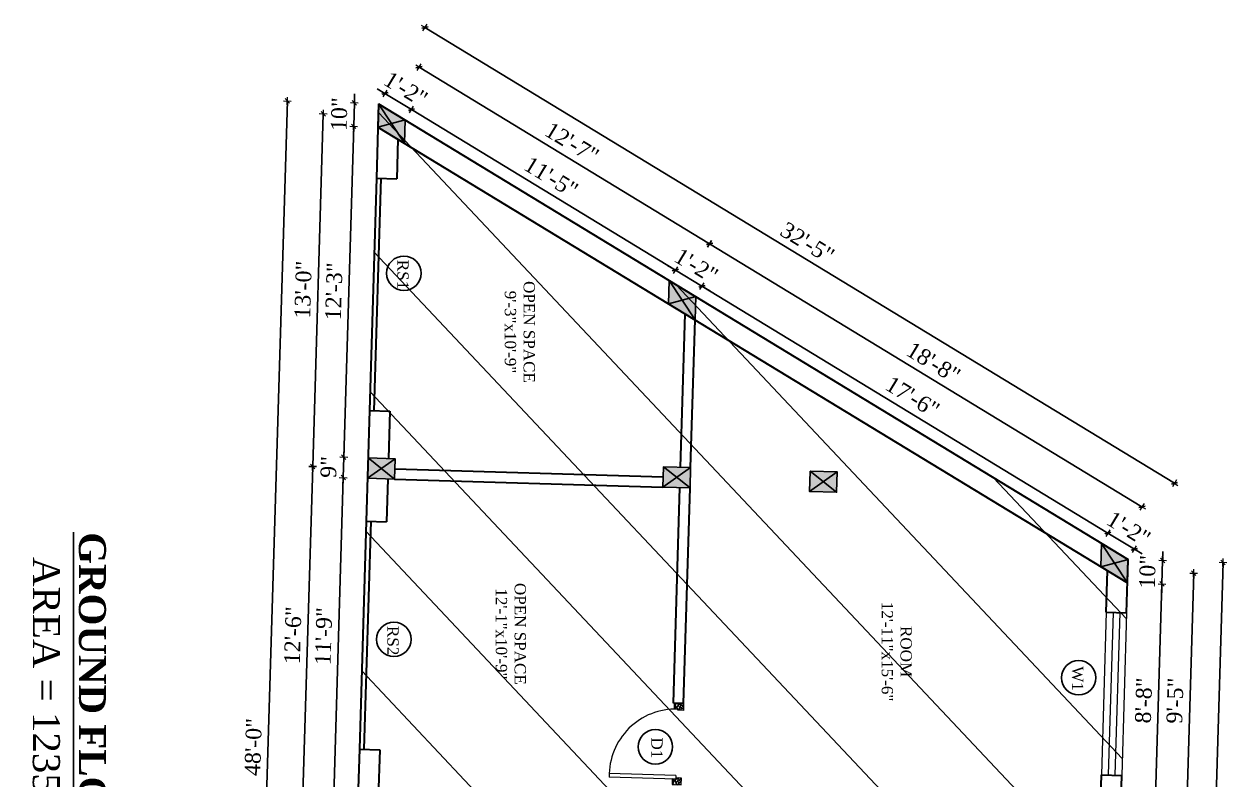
# Model space of a CAD drawing. Header units: inches. Extents: x 4069 to 291496, y -47643 to 12535.
# Drawn here: x 143017 to 143550, y -18458 to -18123 of the extents above; entities that cross this region are included whole.
import ezdxf

# ---------------------------------------------------------------- set-up
doc = ezdxf.new("R2010")
doc.units = ezdxf.units.IN
doc.header["$LTSCALE"] = 5
doc.header["$MEASUREMENT"] = 0
for name, color, linetype, lineweight in [('A-WALL', 7, 'Continuous', 9), ('Dimension', 7, 'Continuous', 18), ('DOOR', 62, 'Continuous', 0), ('Dw', 2, 'Continuous', 18)]:
    doc.layers.add(name, color=color, linetype=linetype, lineweight=lineweight)
doc.layers.add('dim line', color=7, linetype='Continuous', lineweight=15, true_color=0xfab2b2)
doc.layers.add('TEXT', color=6, linetype='Continuous')
doc.layers.add('WALL', color=7, linetype='Continuous')
doc.styles.add('ordinary', font='times.ttf')
doc.dimstyles.new('Copy of 96', dxfattribs={"dimtxt": 7, "dimasz": 4, "dimexe": 0.5, "dimexo": 0.5, "dimgap": 3, "dimtad": 1, "dimdec": 1, "dimzin": 11, "dimdsep": 46, "dimlunit": 4, "dimtxsty": 'ordinary', "dimblk": 'OBLIQUE', "dimcen": 0.09, "dimse1": 1, "dimse2": 1, "dimclrt": 6, "dimazin": 0, "dimtfac": 1, "dimtdec": 1, "dimtix": 1, "dimtmove": 2, "dimatfit": 3, "dimldrblk": 'leader', "dimfxl": 0.5, "dimfxlon": 1, "dimtolj": 1, "dimtzin": 0, "dimarcsym": 0})

# ---------------------------------------------------------------- blocks, each defined once
blk = doc.blocks.new('c2a')
at = {"color": 1, "ltscale": 5}
for p, q in [((18091.63, 4625.76), (18084.82, 4613.76)), ((18101.98, 4625.76), (18091.63, 4625.76)), ((18095.17, 4613.76), (18101.98, 4625.76)), ((18084.82, 4613.76), (18095.17, 4613.76))]:
    blk.add_line(p, q, dxfattribs=at)
blk = doc.blocks.new('A$C27B36B59')
at = {"layer": 'DOOR'}
for p, q in [((0, 4), (0, 0)), ((2.5, 4), (0, 4)), ((0, 0), (3, 0)), ((2.5, 2.5), (2.5, 4)), ((3, 2.5), (2.5, 2.5)), ((3, 0), (3, 2.5))]:
    blk.add_line(p, q, dxfattribs=at)
for centre, radius, start, end in [((-1.4, -0.54), 4.75, 22.1411, 72.838), ((1.34, 2.09), 1.64, 45.138, 144.8948), ((2.21, 0.3), 2.49, 83.3149, 152.658), ((0.13, 0.37), 2.05, 349.4875, 93.6805), ((1.96, -0.47), 2.01, 58.7447, 166.495), ((-0.06, 0.32), 1.13, 343.542, 86.947), ((2.08, -0.4), 1.17, 38.2816, 160.1519)]:
    blk.add_arc(centre, radius, start, end, dxfattribs=at)
blk = doc.blocks.new('D2')
at = {"layer": 'DOOR'}
for p, q in [((74473.95, 24047.59), (74473.95, 24018.09)), ((74473.95, 24047.59), (74475.45, 24047.59)), ((74475.45, 24047.59), (74475.45, 24018.13))]:
    blk.add_line(p, q, dxfattribs=at)
blk.add_arc((74473.95, 24047.59), 29.5, 180, 272.9146, dxfattribs=at)
at = {"layer": 'DOOR', "xscale": -1, "rotation": 180}
blk.add_blockref('A$C27B36B59', (74441.95, 24050.09), dxfattribs=at)
at = {"layer": 'DOOR', "rotation": 180}
blk.add_blockref('A$C27B36B59', (74477.95, 24050.09), dxfattribs=at)
blk = doc.blocks.new('oblique')
at = {"color": 0, "lineweight": -2}
blk.add_line((0.25, 0.25), (-0.25, -0.25), dxfattribs=at)
at = {"layer": 'dim line', "lineweight": 9}
for p, q in [((-0.4375, 0), (0.4375, 0)), ((0, 0.4375), (0, -0.4375))]:
    blk.add_line(p, q, dxfattribs=at)
blk = doc.blocks.new('*D4621')
at = {"layer": 'A-WALL', "color": 0, "lineweight": -2, "ltscale": 50, "transparency": 16777216}
blk.add_line((143140.15, -18468.94), (143144.62, -18319), dxfattribs=at)
at = {"layer": 'Defpoints', "color": 0, "ltscale": 50, "transparency": 16777216}
for p in [(143144.62, -18319), (143169.02, -18319.73), (143164.55, -18469.67)]:
    blk.add_point(p, dxfattribs=at)
at = {"layer": 'A-WALL', "color": 0, "lineweight": -2, "ltscale": 50, "transparency": 16777216, "xscale": 4, "yscale": 4, "zscale": 4}
for p, rotation in [((143144.62, -18319), 88.28998542889812), ((143140.15, -18468.94), 268.2899854288981)]:
    blk.add_blockref('oblique', p, dxfattribs=dict(at, rotation=rotation))
at = {"layer": 'A-WALL', "color": 6, "ltscale": 50, "transparency": 16777216, "insert": (143135.83, -18393.78), "char_height": 7, "attachment_point": 5, "rotation": 88.29, "style": 'ordinary'}
blk.add_mtext('\\A1;12\'-6"', dxfattribs=at)
blk = doc.blocks.new('_OBLIQUE')
at = {"color": 0, "linetype": 'ByBlock'}
blk.add_line((-0.5, -0.5), (0.5, 0.5), dxfattribs=at)
blk = doc.blocks.new('leader')
at = {"layer": 'Dimension'}
for p, q in [((0, -4.33), (0, 4.33)), ((-4.42, 0), (4.42, 0))]:
    blk.add_line(p, q, dxfattribs=at)
blk = doc.blocks.new('*D4622')
at = {"layer": 'A-WALL', "color": 0, "lineweight": -2, "ltscale": 50, "transparency": 16777216}
blk.add_line((143144.62, -18319), (143149.29, -18162.75), dxfattribs=at)
at = {"layer": 'Defpoints', "color": 0, "ltscale": 50, "transparency": 16777216}
for p in [(143149.29, -18162.75), (143173.69, -18163.48), (143169.02, -18319.73)]:
    blk.add_point(p, dxfattribs=at)
at = {"layer": 'A-WALL', "color": 0, "lineweight": -2, "ltscale": 50, "transparency": 16777216, "xscale": 4, "yscale": 4, "zscale": 4}
for p, rotation in [((143149.29, -18162.75), 88.28998542889812), ((143144.62, -18319), 268.2899854288981)]:
    blk.add_blockref('oblique', p, dxfattribs=dict(at, rotation=rotation))
at = {"layer": 'A-WALL', "color": 6, "ltscale": 50, "transparency": 16777216, "insert": (143140.4, -18240.68), "char_height": 7, "attachment_point": 5, "rotation": 88.29, "style": 'ordinary'}
blk.add_mtext('\\A1;13\'-0"', dxfattribs=at)
blk = doc.blocks.new('*D4291')
at = {"layer": 'A-WALL', "color": 0, "lineweight": -2, "ltscale": 50, "transparency": 16777216}
blk.add_line((143116.3, -18729.84), (143133.4, -18157.1), dxfattribs=at)
at = {"layer": 'Defpoints', "color": 0, "ltscale": 50, "transparency": 16777216}
for p in [(143133.4, -18157.1), (143173.84, -18158.31), (143156.74, -18731.05)]:
    blk.add_point(p, dxfattribs=at)
at = {"layer": 'A-WALL', "color": 0, "lineweight": -2, "ltscale": 50, "transparency": 16777216, "xscale": 4, "yscale": 4, "zscale": 4}
for p, rotation in [((143133.4, -18157.1), 88.28998542889812), ((143116.3, -18729.84), 268.2899854288981)]:
    blk.add_blockref('oblique', p, dxfattribs=dict(at, rotation=rotation))
at = {"layer": 'A-WALL', "color": 6, "ltscale": 50, "transparency": 16777216, "insert": (143118.29, -18443.27), "char_height": 7, "attachment_point": 5, "rotation": 88.29, "style": 'ordinary'}
blk.add_mtext('\\A1;48\'-0"', dxfattribs=at)
blk = doc.blocks.new('*D4623')
at = {"layer": 'A-WALL', "color": 0, "lineweight": -2, "ltscale": 50, "transparency": 16777216}
for p, q in [((143176.62, -18153.74), (143173.2, -18151.66)), ((143176.62, -18153.74), (143188.41, -18160.91)), ((143188.41, -18160.91), (143191.83, -18162.99))]:
    blk.add_line(p, q, dxfattribs=at)
at = {"layer": 'Defpoints', "color": 0, "ltscale": 50, "transparency": 16777216}
for p in [(143173.84, -18158.31), (143185.64, -18165.47), (143188.41, -18160.91)]:
    blk.add_point(p, dxfattribs=at)
at = {"layer": 'A-WALL', "color": 0, "lineweight": -2, "ltscale": 50, "transparency": 16777216, "xscale": 4, "yscale": 4, "zscale": 4}
for p, rotation in [((143176.62, -18153.74), 328.7014709224883), ((143188.41, -18160.91), 148.7014709224883)]:
    blk.add_blockref('oblique', p, dxfattribs=dict(at, rotation=rotation))
at = {"layer": 'A-WALL', "color": 6, "ltscale": 50, "transparency": 16777216, "insert": (143185.89, -18151.77), "char_height": 7, "attachment_point": 5, "rotation": 328.7015, "style": 'ordinary'}
blk.add_mtext('\\A1;1\'-2"', dxfattribs=at)
blk = doc.blocks.new('*D4624')
at = {"layer": 'A-WALL', "color": 0, "lineweight": -2, "ltscale": 50, "transparency": 16777216}
blk.add_line((143188.41, -18160.91), (143305.34, -18232), dxfattribs=at)
at = {"layer": 'Defpoints', "color": 0, "ltscale": 50, "transparency": 16777216}
for p in [(143185.64, -18165.47), (143305.34, -18232), (143302.57, -18236.56)]:
    blk.add_point(p, dxfattribs=at)
at = {"layer": 'A-WALL', "color": 0, "lineweight": -2, "ltscale": 50, "transparency": 16777216, "xscale": 4, "yscale": 4, "zscale": 4}
for p, rotation in [((143188.41, -18160.91), 148.7014709242214), ((143305.34, -18232), 328.7014709242214)]:
    blk.add_blockref('oblique', p, dxfattribs=dict(at, rotation=rotation))
at = {"layer": 'A-WALL', "color": 6, "ltscale": 50, "transparency": 16777216, "insert": (143250.28, -18190.85), "char_height": 7, "attachment_point": 5, "rotation": 328.7015, "style": 'ordinary'}
blk.add_mtext('\\A1;11\'-5"', dxfattribs=at)
blk = doc.blocks.new('*D4625')
at = {"layer": 'A-WALL', "color": 0, "lineweight": -2, "ltscale": 50, "transparency": 16777216}
for p, q in [((143305.34, -18232), (143301.92, -18229.92)), ((143305.34, -18232), (143317.13, -18239.17)), ((143317.13, -18239.17), (143320.55, -18241.25))]:
    blk.add_line(p, q, dxfattribs=at)
at = {"layer": 'Defpoints', "color": 0, "ltscale": 50, "transparency": 16777216}
for p in [(143302.57, -18236.56), (143317.13, -18239.17), (143314.36, -18243.73)]:
    blk.add_point(p, dxfattribs=at)
at = {"layer": 'A-WALL', "color": 0, "lineweight": -2, "ltscale": 50, "transparency": 16777216, "xscale": 4, "yscale": 4, "zscale": 4}
for p, rotation in [((143305.34, -18232), 328.7014709242214), ((143317.13, -18239.17), 148.7014709242214)]:
    blk.add_blockref('oblique', p, dxfattribs=dict(at, rotation=rotation))
at = {"layer": 'A-WALL', "color": 6, "ltscale": 50, "transparency": 16777216, "insert": (143314.61, -18230.03), "char_height": 7, "attachment_point": 5, "rotation": 328.7015, "style": 'ordinary'}
blk.add_mtext('\\A1;1\'-2"', dxfattribs=at)
blk = doc.blocks.new('*D4626')
at = {"layer": 'A-WALL', "color": 0, "lineweight": -2, "ltscale": 50, "transparency": 16777216}
blk.add_line((143317.13, -18239.17), (143496.95, -18348.49), dxfattribs=at)
at = {"layer": 'Defpoints', "color": 0, "ltscale": 50, "transparency": 16777216}
for p in [(143314.36, -18243.73), (143496.95, -18348.49), (143494.17, -18353.06)]:
    blk.add_point(p, dxfattribs=at)
at = {"layer": 'A-WALL', "color": 0, "lineweight": -2, "ltscale": 50, "transparency": 16777216, "xscale": 4, "yscale": 4, "zscale": 4}
for p, rotation in [((143317.13, -18239.17), 148.7014709242214), ((143496.95, -18348.49), 328.7014709242214)]:
    blk.add_blockref('oblique', p, dxfattribs=dict(at, rotation=rotation))
at = {"layer": 'A-WALL', "color": 6, "ltscale": 50, "transparency": 16777216, "insert": (143410.45, -18288.22), "char_height": 7, "attachment_point": 5, "rotation": 328.7015, "style": 'ordinary'}
blk.add_mtext('\\A1;17\'-6"', dxfattribs=at)
blk = doc.blocks.new('*D4627')
at = {"layer": 'A-WALL', "color": 0, "lineweight": -2, "ltscale": 50, "transparency": 16777216}
for p, q in [((143496.95, -18348.49), (143493.53, -18346.42)), ((143496.95, -18348.49), (143508.74, -18355.66)), ((143508.74, -18355.66), (143512.16, -18357.74))]:
    blk.add_line(p, q, dxfattribs=at)
at = {"layer": 'Defpoints', "color": 0, "ltscale": 50, "transparency": 16777216}
for p in [(143494.17, -18353.06), (143508.74, -18355.66), (143505.97, -18360.23)]:
    blk.add_point(p, dxfattribs=at)
at = {"layer": 'A-WALL', "color": 0, "lineweight": -2, "ltscale": 50, "transparency": 16777216, "xscale": 4, "yscale": 4, "zscale": 4}
for p, rotation in [((143496.95, -18348.49), 328.7014709242214), ((143508.74, -18355.66), 148.7014709242214)]:
    blk.add_blockref('oblique', p, dxfattribs=dict(at, rotation=rotation))
at = {"layer": 'A-WALL', "color": 6, "ltscale": 50, "transparency": 16777216, "insert": (143506.22, -18346.52), "char_height": 7, "attachment_point": 5, "rotation": 328.7015, "style": 'ordinary'}
blk.add_mtext('\\A1;1\'-2"', dxfattribs=at)
blk = doc.blocks.new('*D4628')
at = {"layer": 'A-WALL', "color": 0, "lineweight": -2, "ltscale": 50, "transparency": 16777216}
blk.add_line((143512.1, -18336.86), (143320.49, -18220.37), dxfattribs=at)
at = {"layer": 'Defpoints', "color": 0, "ltscale": 50, "transparency": 16777216}
for p in [(143320.49, -18220.37), (143308.46, -18240.15), (143500.07, -18356.64)]:
    blk.add_point(p, dxfattribs=at)
at = {"layer": 'A-WALL', "color": 0, "lineweight": -2, "ltscale": 50, "transparency": 16777216, "xscale": 4, "yscale": 4, "zscale": 4}
for p, rotation in [((143320.49, -18220.37), 148.7014709224112), ((143512.1, -18336.86), 328.7014709224112)]:
    blk.add_blockref('oblique', p, dxfattribs=dict(at, rotation=rotation))
at = {"layer": 'A-WALL', "color": 6, "ltscale": 50, "transparency": 16777216, "insert": (143419.7, -18273.01), "char_height": 7, "attachment_point": 5, "rotation": 328.7015, "style": 'ordinary'}
blk.add_mtext('\\A1;18\'-8"', dxfattribs=at)
blk = doc.blocks.new('*D4629')
at = {"layer": 'A-WALL', "color": 0, "lineweight": -2, "ltscale": 50, "transparency": 16777216}
blk.add_line((143320.49, -18220.37), (143191.77, -18142.11), dxfattribs=at)
at = {"layer": 'Defpoints', "color": 0, "ltscale": 50, "transparency": 16777216}
for p in [(143191.77, -18142.11), (143179.74, -18161.89), (143308.46, -18240.15)]:
    blk.add_point(p, dxfattribs=at)
at = {"layer": 'A-WALL', "color": 0, "lineweight": -2, "ltscale": 50, "transparency": 16777216, "xscale": 4, "yscale": 4, "zscale": 4}
for p, rotation in [((143191.77, -18142.11), 148.7014709242214), ((143320.49, -18220.37), 328.7014709242214)]:
    blk.add_blockref('oblique', p, dxfattribs=dict(at, rotation=rotation))
at = {"layer": 'A-WALL', "color": 6, "ltscale": 50, "transparency": 16777216, "insert": (143259.54, -18175.62), "char_height": 7, "attachment_point": 5, "rotation": 328.7015, "style": 'ordinary'}
blk.add_mtext('\\A1;12\'-7"', dxfattribs=at)
blk = doc.blocks.new('*D4292')
at = {"layer": 'A-WALL', "color": 0, "lineweight": -2, "ltscale": 50, "transparency": 16777216}
blk.add_line((143194.38, -18124.53), (143526.5, -18326.45), dxfattribs=at)
at = {"layer": 'Defpoints', "color": 0, "ltscale": 50, "transparency": 16777216}
for p in [(143173.84, -18158.31), (143526.5, -18326.45), (143505.97, -18360.23)]:
    blk.add_point(p, dxfattribs=at)
at = {"layer": 'A-WALL', "color": 0, "lineweight": -2, "ltscale": 50, "transparency": 16777216, "xscale": 4, "yscale": 4, "zscale": 4}
for p, rotation in [((143194.38, -18124.53), 148.7014709224075), ((143526.5, -18326.45), 328.7014709224075)]:
    blk.add_blockref('oblique', p, dxfattribs=dict(at, rotation=rotation))
at = {"layer": 'A-WALL', "color": 6, "ltscale": 50, "transparency": 16777216, "insert": (143363.85, -18219.88), "char_height": 7, "attachment_point": 5, "rotation": 328.7015, "style": 'ordinary'}
blk.add_mtext('\\A1;32\'-5"', dxfattribs=at)
blk = doc.blocks.new('*D4630')
at = {"layer": 'A-WALL', "color": 0, "lineweight": -2, "ltscale": 50, "transparency": 16777216}
for p, q in [((143521.27, -18360.68), (143521.39, -18356.69)), ((143521.27, -18360.68), (143520.96, -18371.03)), ((143520.96, -18371.03), (143520.84, -18375.03))]:
    blk.add_line(p, q, dxfattribs=at)
at = {"layer": 'Defpoints', "color": 0, "ltscale": 50, "transparency": 16777216}
for p in [(143505.97, -18360.23), (143505.66, -18370.57), (143520.96, -18371.03)]:
    blk.add_point(p, dxfattribs=at)
at = {"layer": 'A-WALL', "color": 0, "lineweight": -2, "ltscale": 50, "transparency": 16777216, "xscale": 4, "yscale": 4, "zscale": 4}
for p, rotation in [((143521.27, -18360.68), 268.2899854281655), ((143520.96, -18371.03), 88.28998542816547)]:
    blk.add_blockref('oblique', p, dxfattribs=dict(at, rotation=rotation))
at = {"layer": 'A-WALL', "color": 6, "ltscale": 50, "transparency": 16777216, "insert": (143514.56, -18365.66), "char_height": 7, "attachment_point": 5, "rotation": 88.29, "style": 'ordinary'}
blk.add_mtext('\\A1;10"', dxfattribs=at)
blk = doc.blocks.new('*D4631')
at = {"layer": 'A-WALL', "color": 0, "lineweight": -2, "ltscale": 50, "transparency": 16777216}
blk.add_line((143520.96, -18371.03), (143517.87, -18474.63), dxfattribs=at)
at = {"layer": 'Defpoints', "color": 0, "ltscale": 50, "transparency": 16777216}
for p in [(143505.66, -18370.57), (143502.56, -18474.18), (143517.87, -18474.63)]:
    blk.add_point(p, dxfattribs=at)
at = {"layer": 'A-WALL', "color": 0, "lineweight": -2, "ltscale": 50, "transparency": 16777216, "xscale": 4, "yscale": 4, "zscale": 4}
for p, rotation in [((143520.96, -18371.03), 88.28998542889815), ((143517.87, -18474.63), 268.2899854288981)]:
    blk.add_blockref('oblique', p, dxfattribs=dict(at, rotation=rotation))
at = {"layer": 'A-WALL', "color": 6, "ltscale": 50, "transparency": 16777216, "insert": (143512.86, -18422.64), "char_height": 7, "attachment_point": 5, "rotation": 88.29, "style": 'ordinary'}
blk.add_mtext('\\A1;8\'-8"', dxfattribs=at)
blk = doc.blocks.new('*D4639')
at = {"layer": 'A-WALL', "color": 0, "lineweight": -2, "ltscale": 50, "transparency": 16777216}
blk.add_line((143531.63, -18479.55), (143535.01, -18366.27), dxfattribs=at)
at = {"layer": 'Defpoints', "color": 0, "ltscale": 50, "transparency": 16777216}
for p in [(143505.81, -18365.4), (143535.01, -18366.27), (143502.43, -18478.67)]:
    blk.add_point(p, dxfattribs=at)
at = {"layer": 'A-WALL', "color": 0, "lineweight": -2, "ltscale": 50, "transparency": 16777216, "xscale": 4, "yscale": 4, "zscale": 4}
for p, rotation in [((143535.01, -18366.27), 88.28998542889812), ((143531.63, -18479.55), 268.2899854288981)]:
    blk.add_blockref('oblique', p, dxfattribs=dict(at, rotation=rotation))
at = {"layer": 'A-WALL', "color": 6, "ltscale": 50, "transparency": 16777216, "insert": (143526.76, -18422.71), "char_height": 7, "attachment_point": 5, "rotation": 88.29, "style": 'ordinary'}
blk.add_mtext('\\A1;9\'-5"', dxfattribs=at)
blk = doc.blocks.new('*D4293')
at = {"layer": 'A-WALL', "color": 0, "lineweight": -2, "ltscale": 50, "transparency": 16777216}
blk.add_line((143548.01, -18361.48), (143536.7, -18740.31), dxfattribs=at)
at = {"layer": 'Defpoints', "color": 0, "ltscale": 50, "transparency": 16777216}
for p in [(143505.97, -18360.23), (143494.66, -18739.06), (143536.7, -18740.31)]:
    blk.add_point(p, dxfattribs=at)
at = {"layer": 'A-WALL', "color": 0, "lineweight": -2, "ltscale": 50, "transparency": 16777216, "xscale": 4, "yscale": 4, "zscale": 4}
for p, rotation in [((143548.01, -18361.48), 88.28998542889815), ((143536.7, -18740.31), 268.2899854288981)]:
    blk.add_blockref('oblique', p, dxfattribs=dict(at, rotation=rotation))
at = {"layer": 'A-WALL', "color": 6, "ltscale": 50, "transparency": 16777216, "insert": (143535.78, -18550.7), "char_height": 7, "attachment_point": 5, "rotation": 88.29, "style": 'ordinary'}
blk.add_mtext('\\A1;31\'-7"', dxfattribs=at)
blk = doc.blocks.new('*D4294')
at = {"layer": 'A-WALL', "color": 0, "lineweight": -2, "ltscale": 50, "transparency": 16777216}
for p, q in [((143163.09, -18157.98), (143163.21, -18153.99)), ((143163.09, -18157.98), (143162.78, -18168.33)), ((143162.78, -18168.33), (143162.66, -18172.33))]:
    blk.add_line(p, q, dxfattribs=at)
at = {"layer": 'Defpoints', "color": 0, "ltscale": 50, "transparency": 16777216}
for p in [(143173.84, -18158.31), (143162.78, -18168.33), (143173.53, -18168.65)]:
    blk.add_point(p, dxfattribs=at)
at = {"layer": 'A-WALL', "color": 0, "lineweight": -2, "ltscale": 50, "transparency": 16777216, "xscale": 4, "yscale": 4, "zscale": 4}
for p, rotation in [((143163.09, -18157.98), 268.2899854288981), ((143162.78, -18168.33), 88.28998542889812)]:
    blk.add_blockref('oblique', p, dxfattribs=dict(at, rotation=rotation))
at = {"layer": 'A-WALL', "color": 6, "ltscale": 50, "transparency": 16777216, "insert": (143156.38, -18162.96), "char_height": 7, "attachment_point": 5, "rotation": 88.29, "style": 'ordinary'}
blk.add_mtext('\\A1;10"', dxfattribs=at)
blk = doc.blocks.new('*D4295')
at = {"layer": 'A-WALL', "color": 0, "lineweight": -2, "ltscale": 50, "transparency": 16777216}
blk.add_line((143162.78, -18168.33), (143158.4, -18314.91), dxfattribs=at)
at = {"layer": 'Defpoints', "color": 0, "ltscale": 50, "transparency": 16777216}
for p in [(143173.53, -18168.65), (143158.4, -18314.91), (143169.16, -18315.24)]:
    blk.add_point(p, dxfattribs=at)
at = {"layer": 'A-WALL', "color": 0, "lineweight": -2, "ltscale": 50, "transparency": 16777216, "xscale": 4, "yscale": 4, "zscale": 4}
for p, rotation in [((143162.78, -18168.33), 88.28998542889815), ((143158.4, -18314.91), 268.2899854288981)]:
    blk.add_blockref('oblique', p, dxfattribs=dict(at, rotation=rotation))
at = {"layer": 'A-WALL', "color": 6, "ltscale": 50, "transparency": 16777216, "insert": (143154.03, -18241.43), "char_height": 7, "attachment_point": 5, "rotation": 88.29, "style": 'ordinary'}
blk.add_mtext('\\A1;12\'-3"', dxfattribs=at)
blk = doc.blocks.new('*D4296')
at = {"layer": 'A-WALL', "color": 0, "lineweight": -2, "ltscale": 50, "transparency": 16777216}
for p, q in [((143158.4, -18314.91), (143158.14, -18323.91)), ((143158.4, -18314.91), (143158.52, -18310.92)), ((143158.14, -18323.91), (143158.02, -18327.91))]:
    blk.add_line(p, q, dxfattribs=at)
at = {"layer": 'Defpoints', "color": 0, "ltscale": 50, "transparency": 16777216}
for p in [(143169.16, -18315.24), (143158.14, -18323.91), (143168.89, -18324.23)]:
    blk.add_point(p, dxfattribs=at)
at = {"layer": 'A-WALL', "color": 0, "lineweight": -2, "ltscale": 50, "transparency": 16777216, "xscale": 4, "yscale": 4, "zscale": 4}
for p, rotation in [((143158.4, -18314.91), 268.2899854288981), ((143158.14, -18323.91), 88.28998542889812)]:
    blk.add_blockref('oblique', p, dxfattribs=dict(at, rotation=rotation))
at = {"layer": 'A-WALL', "color": 6, "ltscale": 50, "transparency": 16777216, "insert": (143151.7, -18319.22), "char_height": 7, "attachment_point": 5, "rotation": 88.29, "style": 'ordinary'}
blk.add_mtext('\\A1;9"', dxfattribs=at)
blk = doc.blocks.new('*D4297')
at = {"layer": 'A-WALL', "color": 0, "lineweight": -2, "ltscale": 50, "transparency": 16777216}
blk.add_line((143158.14, -18323.91), (143153.93, -18464.85), dxfattribs=at)
at = {"layer": 'Defpoints', "color": 0, "ltscale": 50, "transparency": 16777216}
for p in [(143168.89, -18324.23), (143153.93, -18464.85), (143164.68, -18465.17)]:
    blk.add_point(p, dxfattribs=at)
at = {"layer": 'A-WALL', "color": 0, "lineweight": -2, "ltscale": 50, "transparency": 16777216, "xscale": 4, "yscale": 4, "zscale": 4}
for p, rotation in [((143158.14, -18323.91), 88.28998542889815), ((143153.93, -18464.85), 268.2899854288981)]:
    blk.add_blockref('oblique', p, dxfattribs=dict(at, rotation=rotation))
at = {"layer": 'A-WALL', "color": 6, "ltscale": 50, "transparency": 16777216, "insert": (143149.46, -18394.18), "char_height": 7, "attachment_point": 5, "rotation": 88.29, "style": 'ordinary'}
blk.add_mtext('\\A1;11\'-9"', dxfattribs=at)

msp = doc.modelspace()

# ---------------------------------------------------------------- hatches: boundary and pattern name
at = {"layer": 'WALL', "linetype": 'ByBlock', "ltscale": 5, "true_color": 0xf8991e}
h = msp.add_hatch(dxfattribs=at)
h.set_pattern_fill('ANSI31', color=30, scale=350, angle=268.2899854)
h.set_pattern_definition([(313.29, (145950.05, -11794.013), (31.8453, 29.999), [])])
h.paths.add_polyline_path([(143173.84375, -18158.30506), (143505.96612, -18360.22694), (143494.6564, -18739.05816), (143162.74221, -18731.22892), (143156.74488, -18731.04988)])
h = msp.add_hatch(color=30, dxfattribs=at)
h.dxf.hatch_style = 1
h.paths.add_polyline_path([(143179.58499, -18167.06199), (143173.53491, -18168.65011), (143185.32623, -18175.81893)])
h.paths.add_polyline_path([(143179.58499, -18167.06199), (143185.32623, -18175.81893), (143185.63508, -18165.47388)])
h.paths.add_polyline_path([(143185.63508, -18165.47388), (143173.84375, -18158.30506), (143179.58499, -18167.06199)])
h.paths.add_polyline_path([(143179.58499, -18167.06199), (143173.84375, -18158.30506), (143173.53491, -18168.65011)])
h = msp.add_hatch(color=30, dxfattribs=at)
h.dxf.hatch_style = 1
h.paths.add_polyline_path([(143308.30697, -18245.32166), (143302.25689, -18246.90977), (143314.04822, -18254.0786)])
h.paths.add_polyline_path([(143308.30697, -18245.32166), (143314.04822, -18254.0786), (143314.35706, -18243.73355)])
h.paths.add_polyline_path([(143314.35706, -18243.73355), (143302.56573, -18236.56472), (143308.30697, -18245.32166)])
h.paths.add_polyline_path([(143308.30697, -18245.32166), (143302.56573, -18236.56472), (143302.25689, -18246.90977)])
h = msp.add_hatch(color=30, dxfattribs=at)
h.dxf.hatch_style = 1
h.paths.add_polyline_path([(143175.02177, -18319.91209), (143169.15872, -18315.23505), (143168.89016, -18324.23104)])
h.paths.add_polyline_path([(143168.89016, -18324.23104), (143180.88481, -18324.58914), (143175.02177, -18319.91209)])
h.paths.add_polyline_path([(143175.02177, -18319.91209), (143180.88481, -18324.58914), (143181.15338, -18315.59314)])
h.paths.add_polyline_path([(143181.15338, -18315.59314), (143169.15872, -18315.23505), (143175.02177, -18319.91209)])
h = msp.add_hatch(color=30, dxfattribs=at)
h.dxf.hatch_style = 1
h.paths.add_polyline_path([(143305.96343, -18323.82126), (143300.10038, -18319.14422), (143299.83182, -18328.14021)])
h.paths.add_polyline_path([(143299.83182, -18328.14021), (143311.82647, -18328.4983), (143305.96343, -18323.82126)])
h.paths.add_polyline_path([(143305.96343, -18323.82126), (143311.82647, -18328.4983), (143312.09504, -18319.50231)])
h.paths.add_polyline_path([(143312.09504, -18319.50231), (143300.10038, -18319.14422), (143305.96343, -18323.82126)])
h = msp.add_hatch(color=30, dxfattribs=at)
h.dxf.hatch_style = 1
h.paths.add_polyline_path([(143370.93448, -18325.76092), (143365.07144, -18321.08388), (143364.80287, -18330.07987)])
h.paths.add_polyline_path([(143364.80287, -18330.07987), (143376.79752, -18330.43796), (143370.93448, -18325.76092)])
h.paths.add_polyline_path([(143370.93448, -18325.76092), (143376.79752, -18330.43796), (143377.06609, -18321.44197)])
h.paths.add_polyline_path([(143377.06609, -18321.44197), (143365.07144, -18321.08388), (143370.93448, -18325.76092)])
h = msp.add_hatch(color=30, dxfattribs=at)
h.dxf.hatch_style = 1
h.paths.add_polyline_path([(143499.91603, -18361.81505), (143493.86595, -18363.40317), (143505.65727, -18370.57199)])
h.paths.add_polyline_path([(143499.91603, -18361.81505), (143505.65727, -18370.57199), (143505.96612, -18360.22694)])
h.paths.add_polyline_path([(143505.96612, -18360.22694), (143494.17479, -18353.05812), (143499.91603, -18361.81505)])
h.paths.add_polyline_path([(143499.91603, -18361.81505), (143494.17479, -18353.05812), (143493.86595, -18363.40317)])

# ---------------------------------------------------------------- linework, layer by layer
at = {"color": 1, "ltscale": 5}
for p, q in [((143173.84375, -18158.30506), (143185.32623, -18175.81893)), ((143173.53491, -18168.65011), (143185.63508, -18165.47388)), ((143302.56573, -18236.56472), (143314.04822, -18254.0786)), ((143302.25689, -18246.90977), (143314.35706, -18243.73355)), ((143169.15872, -18315.23505), (143180.88481, -18324.58914)), ((143168.89016, -18324.23104), (143181.15338, -18315.59314)), ((143299.83182, -18328.14021), (143312.09504, -18319.50231)), ((143300.10038, -18319.14422), (143311.82647, -18328.4983)), ((143364.80287, -18330.07987), (143377.06609, -18321.44197)), ((143365.07144, -18321.08388), (143376.79752, -18330.43796)), ((143494.17479, -18353.05812), (143505.65727, -18370.57199)), ((143505.96612, -18360.22694), (143493.86595, -18363.40317))]:
    msp.add_line(p, q, dxfattribs=at)
at = {"layer": 'A-WALL', "lineweight": 30}
for p, q in [((143173.84375, -18158.30506), (143172.859, -18191.29036)), ((143173.84375, -18158.30506), (143505.96612, -18360.22694)), ((143173.53491, -18168.65011), (143505.65727, -18370.57199)), ((143182.3784, -18174.02672), (143181.85499, -18191.55893)), ((143172.859, -18191.29036), (143169.78538, -18294.24449)), ((143174.85811, -18191.35004), (143171.78449, -18294.30417)), ((143172.859, -18191.29036), (143181.85499, -18191.55893)), ((143307.59704, -18319.36802), (143309.62647, -18251.39029)), ((143312.09504, -18319.50231), (143314.04822, -18254.0786)), ((143169.78538, -18294.24449), (143168.32317, -18343.22267)), ((143169.78538, -18294.24449), (143178.78137, -18294.51306)), ((143178.78137, -18294.51306), (143178.15472, -18315.50362)), ((143181.0191, -18320.09114), (143299.9661, -18323.64221)), ((143177.88615, -18324.49961), (143177.31917, -18343.49124)), ((143180.88481, -18324.58914), (143299.83182, -18328.14021)), ((143304.47668, -18423.88792), (143307.32848, -18328.36402)), ((143308.97468, -18424.0222), (143311.82647, -18328.4983)), ((143168.32317, -18343.22267), (143165.30924, -18444.17769)), ((143170.32228, -18343.28235), (143167.30835, -18444.23737)), ((143168.32317, -18343.22267), (143177.31917, -18343.49124)), ((143505.26128, -18383.83605), (143505.96612, -18360.22694)), ((143496.26529, -18383.56748), (143496.81378, -18365.19537)), ((143496.26529, -18383.56748), (143505.26128, -18383.83605)), ((143308.97468, -18424.0222), (143304.47668, -18423.88792)), ((143165.30924, -18444.17769), (143163.78735, -18495.15498)), ((143165.30924, -18444.17769), (143174.30523, -18444.44626)), ((143174.30523, -18444.44626), (143173.67857, -18465.43682)), ((143493.56826, -18473.90752), (143494.11674, -18455.53541)), ((143494.11674, -18455.53541), (143503.11274, -18455.80398)), ((143501.69886, -18503.16317), (143503.11274, -18455.80398))]:
    msp.add_line(p, q, dxfattribs=at)
at = {"layer": 'Dw', "color": 3}
for p, q in [((143496.26529, -18383.56748), (143494.11674, -18455.53541)), ((143499.26396, -18383.657), (143497.11541, -18455.62494)), ((143502.26262, -18383.74652), (143500.11407, -18455.71446)), ((143505.26128, -18383.83605), (143503.11274, -18455.80398))]:
    msp.add_line(p, q, dxfattribs=at)
at = {"layer": 'TEXT'}
for centre in [(143185.0201, -18233.41138), (143180.59474, -18395.57033), (143484.04543, -18412.57601), (143296.47769, -18443.1842)]:
    msp.add_circle(centre, 7.64038, dxfattribs=at)
at = {"layer": 'WALL', "color": 2, "linetype": 'ByBlock', "ltscale": 5}
for points in [[(143173.84375, -18158.30506), (143173.53491, -18168.65011), (143185.32623, -18175.81893), (143185.63508, -18165.47388)], [(143302.56573, -18236.56472), (143302.25689, -18246.90977), (143314.04822, -18254.0786), (143314.35706, -18243.73355)], [(143169.15872, -18315.23505), (143168.89016, -18324.23104), (143180.88481, -18324.58914), (143181.15338, -18315.59314)], [(143300.10038, -18319.14422), (143299.83182, -18328.14021), (143311.82647, -18328.4983), (143312.09504, -18319.50231)], [(143365.07144, -18321.08388), (143364.80287, -18330.07987), (143376.79752, -18330.43796), (143377.06609, -18321.44197)], [(143494.17479, -18353.05812), (143493.86595, -18363.40317), (143505.65727, -18370.57199), (143505.96612, -18360.22694)]]:
    msp.add_lwpolyline(points, close=True, dxfattribs=at)

# ---------------------------------------------------------------- block references
at = {"layer": 'WALL', "color": 2, "linetype": 'ByBlock', "ltscale": 5, "rotation": 268.2899854281412}
for p in [(139101.80753, 56.13923), (139230.52951, -22.12043), (139422.13857, -138.61383)]:
    msp.add_blockref('c2a', p, dxfattribs=at)
at = {"layer": 'WALL', "color": 2, "linetype": 'ByBlock', "rotation": 268.2899854281412}
msp.add_blockref('D2', (121491.01608, 56702.45458), dxfattribs=at)

# ---------------------------------------------------------------- texts
at = {"layer": 'TEXT', "style": 'ordinary'}
for s, p in [('RS1', (143182.13173, -18227.47897)), ('RS2', (143177.70636, -18389.63791)), ('W1', (143481.13287, -18407.45382)), ('D1', (143294.67571, -18439.03061))]:
    msp.add_text(s, height=5, rotation=270, dxfattribs=at).set_placement(p)
at = {"layer": 'TEXT', "char_height": 5, "attachment_point": 8, "rotation": 270, "style": 'ordinary'}
for s, insert in [('OPEN SPACE\\P9\'-3"x10\'-9"', (143229.68296, -18259.42403)), ('OPEN SPACE\\P12\'-1"x10\'-9"', (143225.69096, -18393.14023)), ('ROOM\\P12\'-11"x15\'-6"', (143396.70788, -18400.97036))]:
    msp.add_mtext_dynamic_manual_height_columns(s, width=101.5687276, gutter_width=1720.71691, heights=[0], dxfattribs=dict(at, insert=insert))
at = {"layer": 'TEXT', "char_height": 12, "width": 219.8150831, "attachment_point": 8, "rotation": 270, "style": 'ordinary'}
for s, insert in [('{\\fTimes New Roman|b1|i0|c0|p18;\\LGROUND FLOOR PLAN}', (143040.83783, -18449.82442)), ('AREA = 1235.23 sq. ft.', (143016.71485, -18445.51788))]:
    msp.add_mtext(s, dxfattribs=dict(at, insert=insert))

# ---------------------------------------------------------------- dimensions: what is measured, and where the dimension line sits
at = {"layer": 'A-WALL', "ltscale": 50}
for p1, p2, distance, picture, middle in [((143173.84375, -18158.30506), (143505.96612, -18360.22694), 39.52759, '*D4292', (143363.8476, -18219.88495)), ((143173.84375, -18158.30506), (143185.63508, -18165.47388), 5.34192, '*D4623', (143185.89126, -18151.77088)), ((143500.07045, -18356.64253), (143308.4614, -18240.14913), -23.15088, '*D4628', (143419.70094, -18273.00823)), ((143505.96612, -18360.22694), (143505.65727, -18370.57199), 15.31305, '*D4630', (143514.56028, -18365.66065))]:
    dim = msp.add_aligned_dim(p1=p1, p2=p2, distance=distance, dimstyle='Copy of 96', override={"dimdec": 0, "dimblk": 'oblique', "dimtdec": 0, "dimarcsym": 1}, dxfattribs=at)
    dim.commit()
    dim.dimension.update_dxf_attribs({"geometry": picture, "text_midpoint": middle})
for base, p1, p2, angle, picture, middle in [((143191.76623, -18142.10769), (143308.4614, -18240.14913), (143179.73941, -18161.88947), 328.7014709, '*D4629', (143259.54066, -18175.62308)), ((143162.78071, -18168.32905), (143173.84375, -18158.30506), (143173.53491, -18168.65011), 268.2899854, '*D4294', (143156.37749, -18162.96075)), ((143305.34085, -18232.0002), (143185.63508, -18165.47388), (143302.56573, -18236.56472), 148.7014709, '*D4624', (143250.28371, -18190.84896)), ((143149.28687, -18162.74906), (143169.02444, -18319.73305), (143173.68933, -18163.47758), 268.2899854, '*D4622', (143140.39679, -18240.68102)), ((143158.40453, -18314.91399), (143173.53491, -18168.65011), (143169.15872, -18315.23505), 268.2899854, '*D4295', (143154.03498, -18241.42575)), ((143317.13217, -18239.16902), (143302.56573, -18236.56472), (143314.35706, -18243.73355), 148.7014709, '*D4625', (143314.61324, -18230.03054)), ((143496.9499, -18348.49359), (143314.35706, -18243.73355), (143494.17479, -18353.05812), 148.7014709, '*D4626', (143410.45448, -18288.21687)), ((143158.13596, -18323.90999), (143169.15872, -18315.23505), (143168.89016, -18324.23104), 268.2899854, '*D4296', (143151.70252, -18319.21592)), ((143144.62198, -18319.00453), (143164.5483, -18469.66625), (143169.02444, -18319.73305), 268.2899854, '*D4621', (143135.82627, -18393.77536)), ((143153.92839, -18464.84719), (143168.89016, -18324.23104), (143164.68258, -18465.16825), 268.2899854, '*D4297', (143149.46444, -18394.18251)), ((143508.74123, -18355.66242), (143494.17479, -18353.05812), (143505.96612, -18360.22694), 148.7014709, '*D4627', (143506.2223, -18346.52394)), ((143536.69647, -18740.31323), (143505.96612, -18360.22694), (143494.6564, -18739.05816), 268.2899854, '*D4293', (143535.7836, -18550.70155)), ((143535.01368, -18366.27127), (143502.42997, -18478.67408), (143505.8117, -18365.39947), 268.2899854, '*D4639', (143526.75508, -18422.7125)), ((143517.87048, -18474.63304), (143505.65727, -18370.57199), (143502.56425, -18474.17609), 88.2899854, '*D4631', (143512.85935, -18422.63522))]:
    dim = msp.add_linear_dim(base=base, p1=p1, p2=p2, angle=angle, dimstyle='Copy of 96', override={"dimdec": 0, "dimblk": 'oblique', "dimtdec": 0, "dimarcsym": 1}, dxfattribs=at)
    dim.commit()
    dim.dimension.update_dxf_attribs({"geometry": picture, "text_midpoint": middle})
dim = msp.add_linear_dim(base=(143133.39849, -18157.09759), p1=(143156.74488, -18731.04988), p2=(143173.84375, -18158.30506), angle=268.2899854, text='48\'-0"', dimstyle='Copy of 96', override={"dimdec": 0, "dimblk": 'oblique', "dimtdec": 0, "dimarcsym": 1}, dxfattribs=at)
dim.commit()
dim.dimension.update_dxf_attribs({"geometry": '*D4291', "text_midpoint": (143118.29142, -18443.27423)})

doc.saveas('drawing.dxf')
